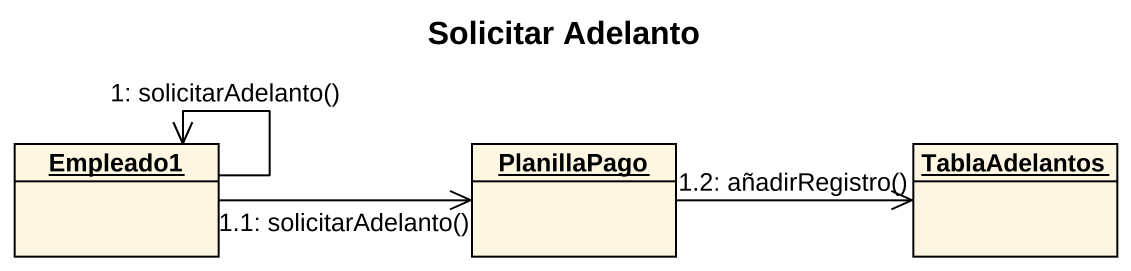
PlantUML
@startuml
title Solicitar Adelanto
hide circle
hide empty members
object Empleado1
object PlanillaPago
object TablaAdelantos
Empleado1 --> Empleado1 : 1: solicitarAdelanto()
Empleado1 -right-> PlanillaPago : 1.1: solicitarAdelanto()
PlanillaPago -right-> TablaAdelantos : 1.2: añadirRegistro()
@enduml
